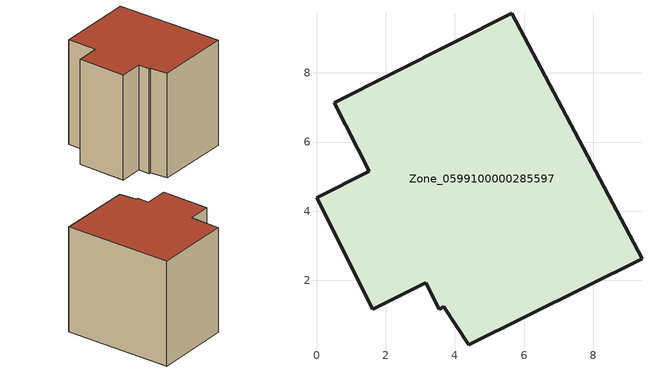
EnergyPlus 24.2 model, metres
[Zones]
Zone_0599100000285597
 floor ground (C_G): 0.52,7.14 5.64,9.73 9.41,2.63 4.4,0.13 3.68,1.24 3.54,1.17 3.16,1.93 1.63,1.16 0,4.39 1.52,5.16 z2.83
 wall outside (C_F): 5.64,9.73 0.52,7.14 1.52,5.16 0,4.39 1.63,1.16 3.16,1.93 3.54,1.17 3.68,1.24 4.4,0.13 9.41,2.63 5.64,9.73 z2.83:10.83
 roof outside (C_R): 4.4,0.13 9.41,2.63 5.64,9.73 0.52,7.14 1.52,5.16 0,4.39 1.63,1.16 3.16,1.93 3.54,1.17 3.68,1.24 z10.83
[BUILDING]
Pand.0599100000285597: North Axis=0; Terrain=City; Loads Convergence Tolerance Value=0.04; Temperature Convergence Tolerance Value=0.4; Solar Distribution=FullExterior; Maximum Number of Warmup Days=25; Minimum Number of Warmup Days=1
[Site:Location]
Rotterdam.The.Hague.AP_ZH_NLD Design_Conditions: Latitude=51.96; Longitude=4.45; Time Zone=1; Elevation=-4.5
[SITE:GROUNDTEMPERATURE:BUILDINGSURFACE]
18, 18, 18, 18, 18, 18, 18, 18, 18, 18, 18, 18
[MATERIAL] Thermal Absorptance=0.9; Solar Absorptance=0.7; Visible Absorptance=0.7
Name | Roughness | Thickness | Conductivity | Density | Specific Heat
G.TC.1946 | MediumSmooth | 0.15 | 1 | 540 | 1210
F.TC.1946 | Rough | 0.3 | 0.857143 | 1920 | 840
R.TC.1946 | MediumRough | 0.2 | 0.909091 | 1500 | 1000
[CONSTRUCTION]
C_G: G.TC.1946
C_F: F.TC.1946
C_R: R.TC.1946
[ZONE]
Zone_0599100000285597: Type=1; Multiplier=1; Ceiling Height=Autocalculate; Volume=Autocalculate; Floor Area=autocalculate; Part of Total Floor Area=Yes
[ZONEINFILTRATION:DESIGNFLOWRATE]
Infil_Zone_0599100000285597: Zone or ZoneList or Space or SpaceList=Zone_0599100000285597; Schedule=AlwaysOn; Design Flow Rate Calculation Method=Flow/Area; Flow Rate per Floor Area=0.003; Constant Term Coefficient=1; Temperature Term Coefficient=0; Velocity Term Coefficient=0; Velocity Squared Term Coefficient=0
[HVACTEMPLATE:ZONE:IDEALLOADSAIRSYSTEM]
Zone_0599100000285597: Maximum Heating Supply Air Temperature=50; Minimum Cooling Supply Air Temperature=13; Maximum Heating Supply Air Humidity Ratio=0.0156; Minimum Cooling Supply Air Humidity Ratio=0.0077; Heating Limit=NoLimit; Cooling Limit=NoLimit; Dehumidification Control Type=ConstantSensibleHeatRatio; Cooling Sensible Heat Ratio=0.7; Dehumidification Setpoint=60; Humidification Control Type=None; Humidification Setpoint=30; Outdoor Air Method=None; Outdoor Air Flow Rate per Person=0.00944; Outdoor Air Flow Rate per Zone Floor Area=0; Outdoor Air Flow Rate per Zone=0; Demand Controlled Ventilation Type=None; Outdoor Air Economizer Type=NoEconomizer; Heat Recovery Type=None; Sensible Heat Recovery Effectiveness=0.7; Latent Heat Recovery Effectiveness=0.65
[ZONECONTROL:THERMOSTAT]
ThermostatControl_Zone_0599100000285597: Zone or ZoneList=Zone_0599100000285597; Control Type Schedule=DualSetpointControlType; Control 1=Thermostat_Zone_0599100000285597; Temperature Difference Between Cutout And Setpoint=0
[THERMOSTATSETPOINT:DUALSETPOINT]
Thermostat_Zone_0599100000285597: Heating Setpoint Temperature Schedule=HeatingSetpoint_Zone_0599100000285597; Cooling Setpoint Temperature Schedule=CoolingSetpoint_Zone_0599100000285597
[SCHEDULE:COMPACT]
HeatingSetpoint_Zone_0599100000285597: Through: 12/31, For: AllDays, Until: 24:00, 21
CoolingSetpoint_Zone_0599100000285597: Through: 12/31, For: AllDays, Until: 24:00, 24
DualSetpointControlType: Through: 12/31, For: AllDays, Until: 24:00, 4
AlwaysOn: Through: 12/31, For: AllDays, Until: 24:00, 1
